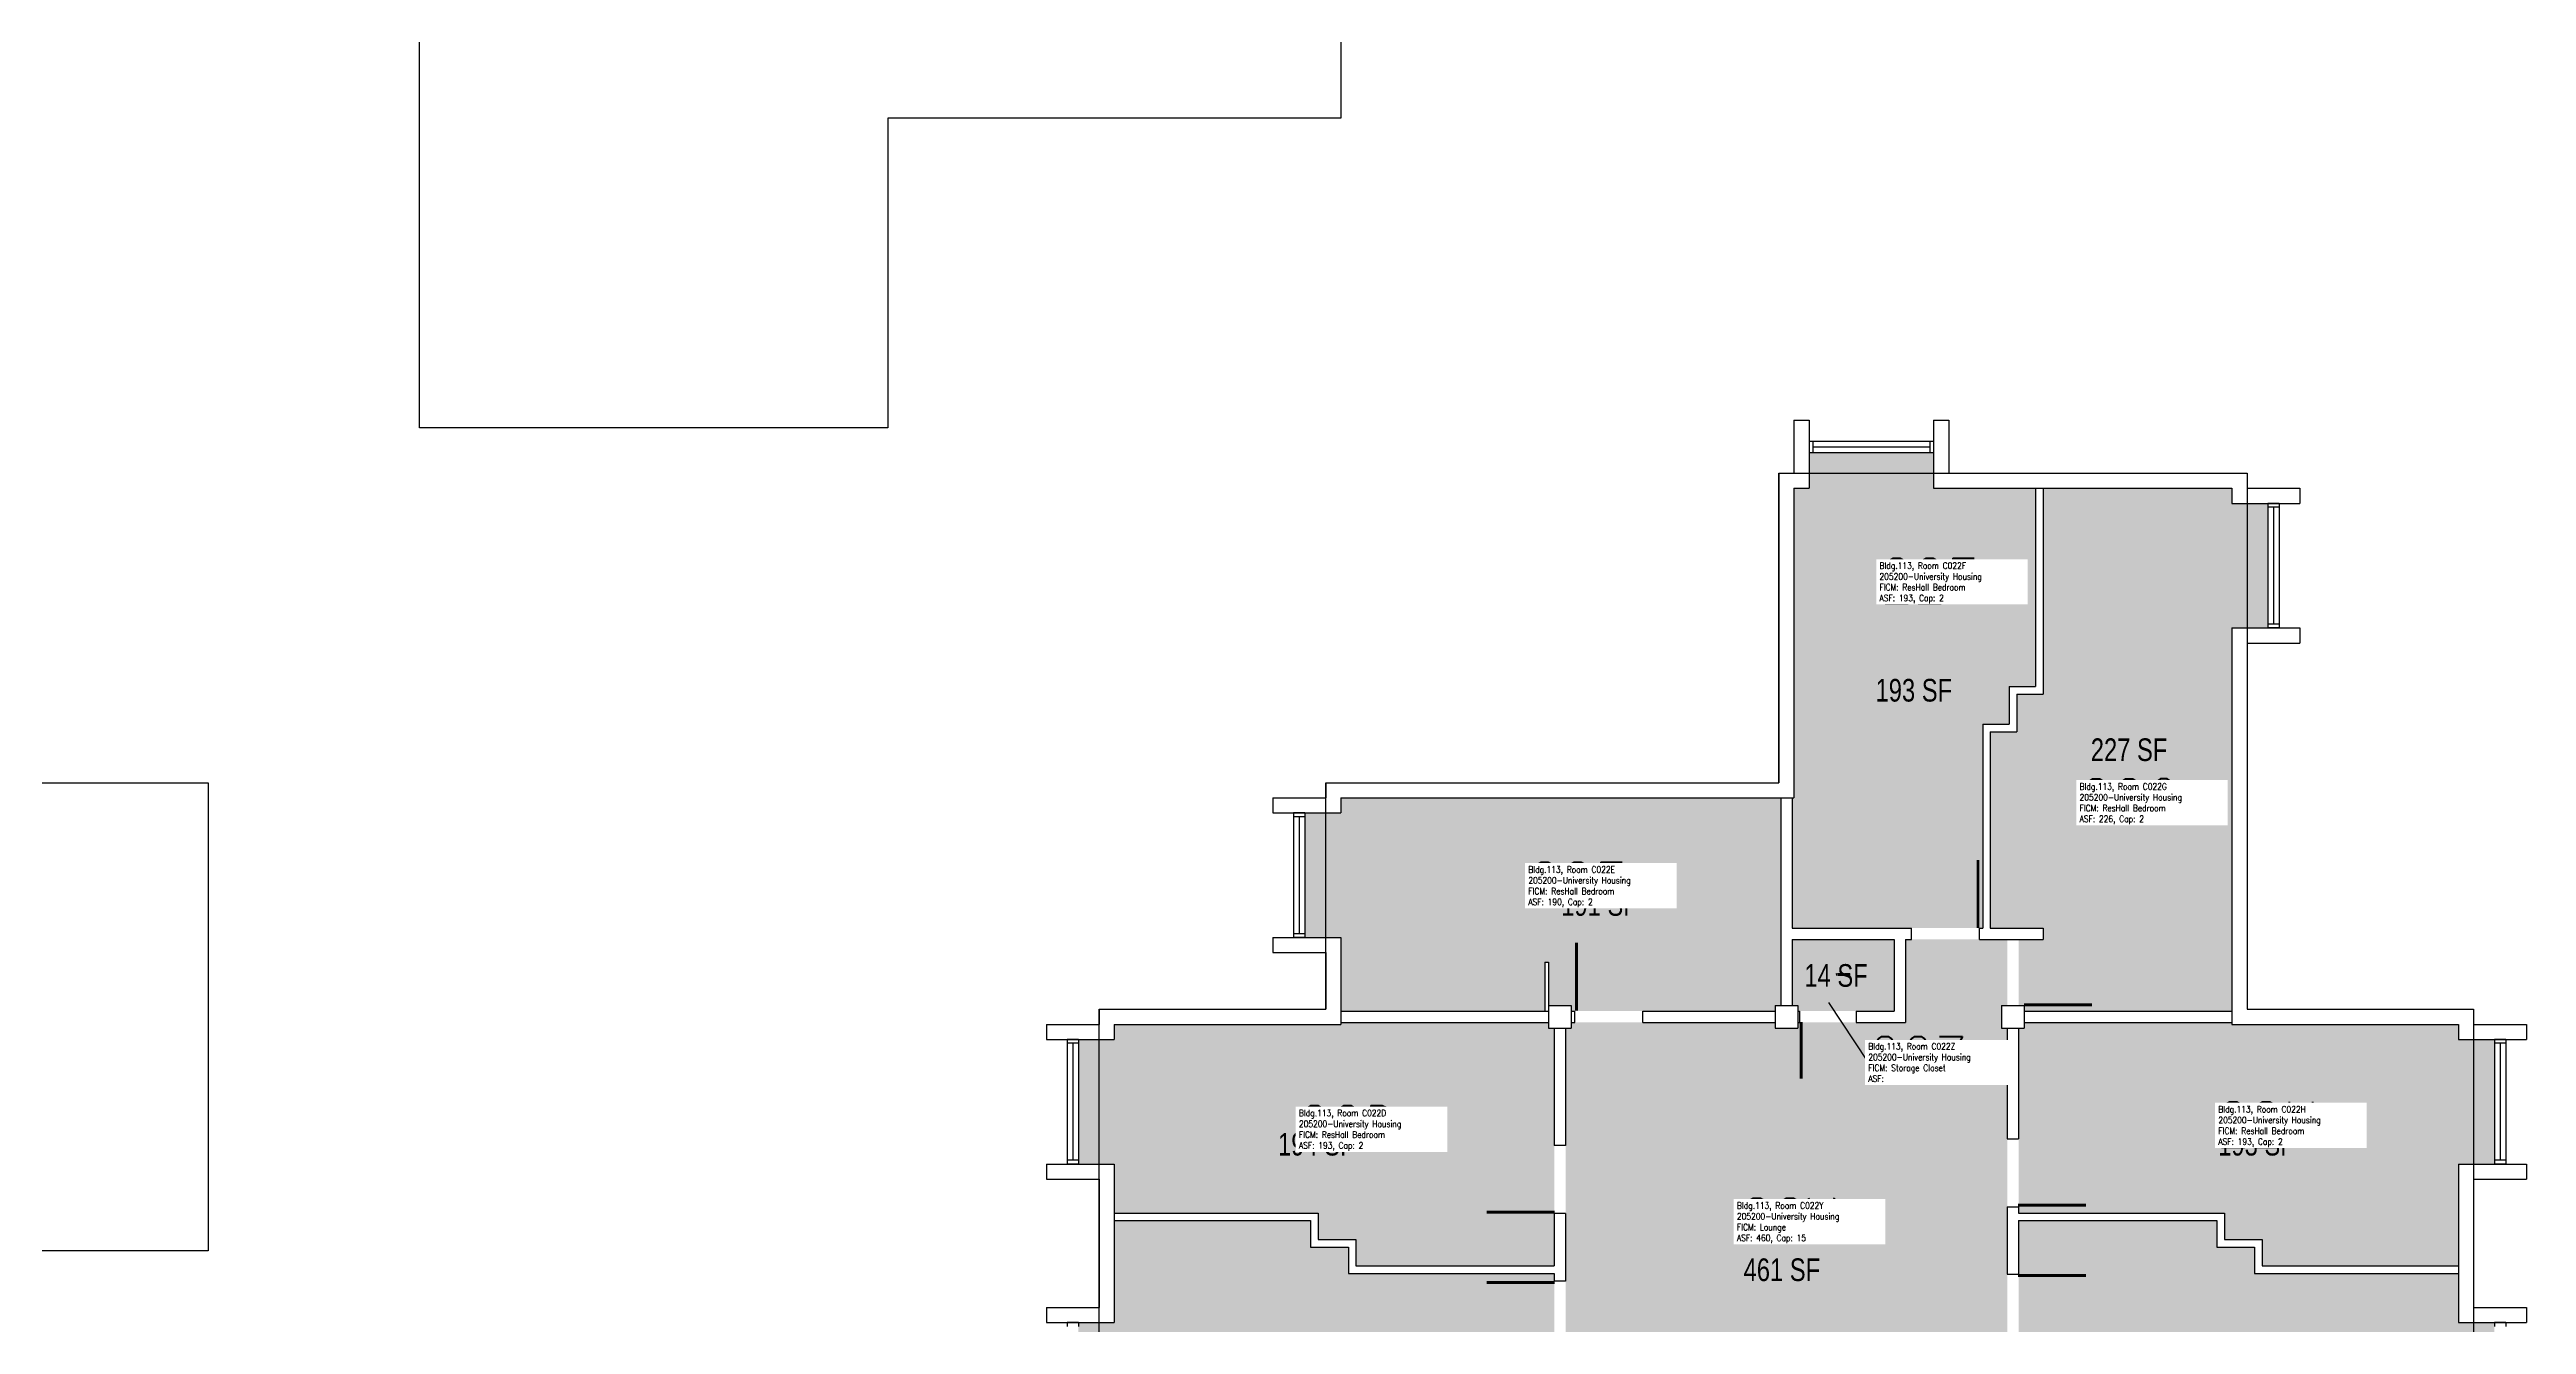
# Model space of a CAD drawing. Header units: inches. Extents: x -168 to 3268, y -1228 to 4808.
# Drawn here: x 1144 to 2456, y 2937 to 3612 of the extents above; entities that cross this region are included whole.
import ezdxf
from ezdxf.enums import TextEntityAlignment as Align

# ---------------------------------------------------------------- set-up
doc = ezdxf.new("R2010")
doc.units = ezdxf.units.IN
doc.header["$LTSCALE"] = 100
doc.header["$MEASUREMENT"] = 0
for name, color, linetype in [('A-DOOR', 2, 'CONTINUOUS'), ('A-GLAZ', 1, 'CONTINUOUS'), ('A-GLAZ-SILL', 2, 'CONTINUOUS'), ('A-IDEN-RNUM', 7, 'CONTINUOUS'), ('A-IDEN-SNUM', 4, 'CONTINUOUS'), ('A-IDEN-VNUM', 4, 'CONTINUOUS'), ('A-SITE', 3, 'CONTINUOUS'), ('A-WALL', 5, 'CONTINUOUS'), ('AREA-TEXT', 3, 'CONTINUOUS'), ('Rooms-Category-Color', 7, 'CONTINUOUS'), ('Rooms-College-Color', 7, 'CONTINUOUS'), ('Rooms-Department-Color', 7, 'CONTINUOUS'), ('Rooms-Division-Color', 7, 'CONTINUOUS'), ('Rooms-Information', 7, 'CONTINUOUS')]:
    doc.layers.add(name, color=color, linetype=linetype)
doc.styles.add('AREA', font='arial.ttf', dxfattribs={"width": 0.75, "height": 12})
doc.styles.add('ROOMSNUMBER', font='TXT.SHX', dxfattribs={"height": 1})
doc.styles.add('ROOMVNUMBER', font='simplex.shx', dxfattribs={"width": 0.85})

msp = doc.modelspace()

# ---------------------------------------------------------------- hatches: boundary and pattern name
at = {"layer": 'Rooms-Category-Color', "true_color": 0x728ef3}
for points in [[(2067, 3147), (2130.2, 3147), (2166.2, 3147), (2168, 3147), (2168, 3255), (2182, 3255), (2182, 3275), (2196, 3275), (2196, 3380), (2142, 3380), (2142, 3399), (2076, 3399), (2076, 3380), (2068, 3380), (2068, 3216), (2067, 3216)], [(2200, 3147), (2200, 3141), (2187, 3141), (2187, 3106), (2190, 3106), (2190, 3103), (2300, 3103), (2300, 3306), (2319, 3306), (2319, 3372), (2300, 3372), (2300, 3380), (2200, 3380), (2200, 3271), (2186, 3271), (2186, 3251), (2172, 3251), (2172, 3147)], [(1809, 3142), (1809, 3208), (1828, 3208), (1828, 3216), (2061, 3216), (2061, 3141), (2061, 3106), (2058, 3106), (2058, 3103), (1988, 3103), (1952, 3103), (1950, 3103), (1950, 3106), (1938, 3106), (1938, 3129), (1936, 3129), (1936, 3103), (1828, 3103), (1828, 3142)], [(2181, 2695.2), (2137, 2695.2), (2137, 2899), (1991, 2899), (1990.7, 2793), (1990.7, 2790), (1990.7, 2757), (1990.7, 2754), (1990.7, 2695.2), (1947, 2695.2), (1947, 2757.3), (1947, 2793.3), (1947, 2854), (1950, 2854), (1950, 2866), (1947, 2866), (1947, 2924), (1947, 2960), (1947, 2995.8), (1947, 2960), (1947, 2995.8), (1947, 3031.8), (1947, 3094), (1950, 3094), (1950, 3097), (1952, 3097), (1988, 3097), (2058, 3097), (2058, 3094), (2070, 3094), (2070, 3097), (2071, 3097), (2101, 3097), (2127, 3097), (2127, 3141), (2130.2, 3141), (2166.2, 3141), (2181, 3141), (2181, 3106), (2178, 3106), (2178, 3094), (2181, 3094), (2181, 3035.4), (2181, 2999.4), (2181, 2963.6), (2181, 2999.4), (2181, 2963.6), (2181, 2927.6), (2181, 2864), (2180, 2864), (2180, 2856), (2180, 2816), (2180, 2756), (2181, 2756)], [(2070, 3106), (2067, 3106), (2067, 3141), (2121, 3141), (2121, 3103), (2070, 3103)], [(1828, 3097), (1938, 3097), (1938, 3094), (1941, 3094), (1941, 3031.8), (1941, 2995.8), (1941, 2968), (1941, 2995.8), (1941, 2968), (1836, 2968), (1836, 2982), (1816, 2982), (1816, 2996), (1708, 2996), (1708, 3022), (1689, 3022), (1689, 3088), (1708, 3088), (1708, 3096), (1828, 3096)], [(2296, 2996), (2296, 2982), (2316, 2982), (2316, 2968), (2420, 2968), (2420, 3022), (2439, 3022), (2439, 3088), (2420, 3088), (2420, 3096), (2300, 3096), (2300, 3097), (2190, 3097), (2190, 3094), (2187, 3094), (2187, 3035.4), (2187, 2996)], [(1812, 2992), (1812, 2978), (1832, 2978), (1832, 2964), (1941, 2964), (1941, 2924), (1941, 2866), (1938, 2866), (1938, 2863), (1708, 2863), (1708, 2872), (1689, 2872), (1689, 2938), (1708, 2938), (1708, 2992)], [(2420, 2938), (2420, 2964), (2312, 2964), (2312, 2978), (2292, 2978), (2292, 2992), (2187, 2992), (2187, 2963.6), (2187, 2992), (2187, 2963.6), (2187, 2927.6), (2187, 2864), (2420, 2864), (2420, 2872), (2439, 2872), (2439, 2938)]]:
    msp.add_hatch(color=171, dxfattribs=at).paths.add_polyline_path(points)
at = {"layer": 'Rooms-College-Color', "true_color": 0xadadad}
for points in [[(2067, 3147), (2130.2, 3147), (2166.2, 3147), (2168, 3147), (2168, 3255), (2182, 3255), (2182, 3275), (2196, 3275), (2196, 3380), (2142, 3380), (2142, 3399), (2076, 3399), (2076, 3380), (2068, 3380), (2068, 3216), (2067, 3216)], [(2200, 3147), (2200, 3141), (2187, 3141), (2187, 3106), (2190, 3106), (2190, 3103), (2300, 3103), (2300, 3306), (2319, 3306), (2319, 3372), (2300, 3372), (2300, 3380), (2200, 3380), (2200, 3271), (2186, 3271), (2186, 3251), (2172, 3251), (2172, 3147)], [(1809, 3142), (1809, 3208), (1828, 3208), (1828, 3216), (2061, 3216), (2061, 3141), (2061, 3106), (2058, 3106), (2058, 3103), (1988, 3103), (1952, 3103), (1950, 3103), (1950, 3106), (1938, 3106), (1938, 3129), (1936, 3129), (1936, 3103), (1828, 3103), (1828, 3142)], [(2181, 2695.2), (2137, 2695.2), (2137, 2899), (1991, 2899), (1990.7, 2793), (1990.7, 2790), (1990.7, 2757), (1990.7, 2754), (1990.7, 2695.2), (1947, 2695.2), (1947, 2757.3), (1947, 2793.3), (1947, 2854), (1950, 2854), (1950, 2866), (1947, 2866), (1947, 2924), (1947, 2960), (1947, 2995.8), (1947, 2960), (1947, 2995.8), (1947, 3031.8), (1947, 3094), (1950, 3094), (1950, 3097), (1952, 3097), (1988, 3097), (2058, 3097), (2058, 3094), (2070, 3094), (2070, 3097), (2071, 3097), (2101, 3097), (2127, 3097), (2127, 3141), (2130.2, 3141), (2166.2, 3141), (2181, 3141), (2181, 3106), (2178, 3106), (2178, 3094), (2181, 3094), (2181, 3035.4), (2181, 2999.4), (2181, 2963.6), (2181, 2999.4), (2181, 2963.6), (2181, 2927.6), (2181, 2864), (2180, 2864), (2180, 2856), (2180, 2816), (2180, 2756), (2181, 2756)], [(2070, 3106), (2067, 3106), (2067, 3141), (2121, 3141), (2121, 3103), (2070, 3103)], [(1828, 3097), (1938, 3097), (1938, 3094), (1941, 3094), (1941, 3031.8), (1941, 2995.8), (1941, 2968), (1941, 2995.8), (1941, 2968), (1836, 2968), (1836, 2982), (1816, 2982), (1816, 2996), (1708, 2996), (1708, 3022), (1689, 3022), (1689, 3088), (1708, 3088), (1708, 3096), (1828, 3096)], [(2296, 2996), (2296, 2982), (2316, 2982), (2316, 2968), (2420, 2968), (2420, 3022), (2439, 3022), (2439, 3088), (2420, 3088), (2420, 3096), (2300, 3096), (2300, 3097), (2190, 3097), (2190, 3094), (2187, 3094), (2187, 3035.4), (2187, 2996)], [(1812, 2992), (1812, 2978), (1832, 2978), (1832, 2964), (1941, 2964), (1941, 2924), (1941, 2866), (1938, 2866), (1938, 2863), (1708, 2863), (1708, 2872), (1689, 2872), (1689, 2938), (1708, 2938), (1708, 2992)], [(2420, 2938), (2420, 2964), (2312, 2964), (2312, 2978), (2292, 2978), (2292, 2992), (2187, 2992), (2187, 2963.6), (2187, 2992), (2187, 2963.6), (2187, 2927.6), (2187, 2864), (2420, 2864), (2420, 2872), (2439, 2872), (2439, 2938)]]:
    msp.add_hatch(color=253, dxfattribs=at).paths.add_polyline_path(points)
at = {"layer": 'Rooms-Department-Color', "true_color": 0x604aed}
for points in [[(2067, 3147), (2130.2, 3147), (2166.2, 3147), (2168, 3147), (2168, 3255), (2182, 3255), (2182, 3275), (2196, 3275), (2196, 3380), (2142, 3380), (2142, 3399), (2076, 3399), (2076, 3380), (2068, 3380), (2068, 3216), (2067, 3216)], [(2200, 3147), (2200, 3141), (2187, 3141), (2187, 3106), (2190, 3106), (2190, 3103), (2300, 3103), (2300, 3306), (2319, 3306), (2319, 3372), (2300, 3372), (2300, 3380), (2200, 3380), (2200, 3271), (2186, 3271), (2186, 3251), (2172, 3251), (2172, 3147)], [(1809, 3142), (1809, 3208), (1828, 3208), (1828, 3216), (2061, 3216), (2061, 3141), (2061, 3106), (2058, 3106), (2058, 3103), (1988, 3103), (1952, 3103), (1950, 3103), (1950, 3106), (1938, 3106), (1938, 3129), (1936, 3129), (1936, 3103), (1828, 3103), (1828, 3142)], [(2181, 2695.2), (2137, 2695.2), (2137, 2899), (1991, 2899), (1990.7, 2793), (1990.7, 2790), (1990.7, 2757), (1990.7, 2754), (1990.7, 2695.2), (1947, 2695.2), (1947, 2757.3), (1947, 2793.3), (1947, 2854), (1950, 2854), (1950, 2866), (1947, 2866), (1947, 2924), (1947, 2960), (1947, 2995.8), (1947, 2960), (1947, 2995.8), (1947, 3031.8), (1947, 3094), (1950, 3094), (1950, 3097), (1952, 3097), (1988, 3097), (2058, 3097), (2058, 3094), (2070, 3094), (2070, 3097), (2071, 3097), (2101, 3097), (2127, 3097), (2127, 3141), (2130.2, 3141), (2166.2, 3141), (2181, 3141), (2181, 3106), (2178, 3106), (2178, 3094), (2181, 3094), (2181, 3035.4), (2181, 2999.4), (2181, 2963.6), (2181, 2999.4), (2181, 2963.6), (2181, 2927.6), (2181, 2864), (2180, 2864), (2180, 2856), (2180, 2816), (2180, 2756), (2181, 2756)], [(2070, 3106), (2067, 3106), (2067, 3141), (2121, 3141), (2121, 3103), (2070, 3103)], [(1828, 3097), (1938, 3097), (1938, 3094), (1941, 3094), (1941, 3031.8), (1941, 2995.8), (1941, 2968), (1941, 2995.8), (1941, 2968), (1836, 2968), (1836, 2982), (1816, 2982), (1816, 2996), (1708, 2996), (1708, 3022), (1689, 3022), (1689, 3088), (1708, 3088), (1708, 3096), (1828, 3096)], [(2296, 2996), (2296, 2982), (2316, 2982), (2316, 2968), (2420, 2968), (2420, 3022), (2439, 3022), (2439, 3088), (2420, 3088), (2420, 3096), (2300, 3096), (2300, 3097), (2190, 3097), (2190, 3094), (2187, 3094), (2187, 3035.4), (2187, 2996)], [(1812, 2992), (1812, 2978), (1832, 2978), (1832, 2964), (1941, 2964), (1941, 2924), (1941, 2866), (1938, 2866), (1938, 2863), (1708, 2863), (1708, 2872), (1689, 2872), (1689, 2938), (1708, 2938), (1708, 2992)], [(2420, 2938), (2420, 2964), (2312, 2964), (2312, 2978), (2292, 2978), (2292, 2992), (2187, 2992), (2187, 2963.6), (2187, 2992), (2187, 2963.6), (2187, 2927.6), (2187, 2864), (2420, 2864), (2420, 2872), (2439, 2872), (2439, 2938)]]:
    msp.add_hatch(color=173, dxfattribs=at).paths.add_polyline_path(points)
at = {"layer": 'Rooms-Division-Color', "true_color": 0x604aed}
for points in [[(2067, 3147), (2130.2, 3147), (2166.2, 3147), (2168, 3147), (2168, 3255), (2182, 3255), (2182, 3275), (2196, 3275), (2196, 3380), (2142, 3380), (2142, 3399), (2076, 3399), (2076, 3380), (2068, 3380), (2068, 3216), (2067, 3216)], [(2200, 3147), (2200, 3141), (2187, 3141), (2187, 3106), (2190, 3106), (2190, 3103), (2300, 3103), (2300, 3306), (2319, 3306), (2319, 3372), (2300, 3372), (2300, 3380), (2200, 3380), (2200, 3271), (2186, 3271), (2186, 3251), (2172, 3251), (2172, 3147)], [(1809, 3142), (1809, 3208), (1828, 3208), (1828, 3216), (2061, 3216), (2061, 3141), (2061, 3106), (2058, 3106), (2058, 3103), (1988, 3103), (1952, 3103), (1950, 3103), (1950, 3106), (1938, 3106), (1938, 3129), (1936, 3129), (1936, 3103), (1828, 3103), (1828, 3142)], [(2181, 2695.2), (2137, 2695.2), (2137, 2899), (1991, 2899), (1990.7, 2793), (1990.7, 2790), (1990.7, 2757), (1990.7, 2754), (1990.7, 2695.2), (1947, 2695.2), (1947, 2757.3), (1947, 2793.3), (1947, 2854), (1950, 2854), (1950, 2866), (1947, 2866), (1947, 2924), (1947, 2960), (1947, 2995.8), (1947, 2960), (1947, 2995.8), (1947, 3031.8), (1947, 3094), (1950, 3094), (1950, 3097), (1952, 3097), (1988, 3097), (2058, 3097), (2058, 3094), (2070, 3094), (2070, 3097), (2071, 3097), (2101, 3097), (2127, 3097), (2127, 3141), (2130.2, 3141), (2166.2, 3141), (2181, 3141), (2181, 3106), (2178, 3106), (2178, 3094), (2181, 3094), (2181, 3035.4), (2181, 2999.4), (2181, 2963.6), (2181, 2999.4), (2181, 2963.6), (2181, 2927.6), (2181, 2864), (2180, 2864), (2180, 2856), (2180, 2816), (2180, 2756), (2181, 2756)], [(2070, 3106), (2067, 3106), (2067, 3141), (2121, 3141), (2121, 3103), (2070, 3103)], [(1828, 3097), (1938, 3097), (1938, 3094), (1941, 3094), (1941, 3031.8), (1941, 2995.8), (1941, 2968), (1941, 2995.8), (1941, 2968), (1836, 2968), (1836, 2982), (1816, 2982), (1816, 2996), (1708, 2996), (1708, 3022), (1689, 3022), (1689, 3088), (1708, 3088), (1708, 3096), (1828, 3096)], [(2296, 2996), (2296, 2982), (2316, 2982), (2316, 2968), (2420, 2968), (2420, 3022), (2439, 3022), (2439, 3088), (2420, 3088), (2420, 3096), (2300, 3096), (2300, 3097), (2190, 3097), (2190, 3094), (2187, 3094), (2187, 3035.4), (2187, 2996)], [(1812, 2992), (1812, 2978), (1832, 2978), (1832, 2964), (1941, 2964), (1941, 2924), (1941, 2866), (1938, 2866), (1938, 2863), (1708, 2863), (1708, 2872), (1689, 2872), (1689, 2938), (1708, 2938), (1708, 2992)], [(2420, 2938), (2420, 2964), (2312, 2964), (2312, 2978), (2292, 2978), (2292, 2992), (2187, 2992), (2187, 2963.6), (2187, 2992), (2187, 2963.6), (2187, 2927.6), (2187, 2864), (2420, 2864), (2420, 2872), (2439, 2872), (2439, 2938)]]:
    msp.add_hatch(color=173, dxfattribs=at).paths.add_polyline_path(points)

# ---------------------------------------------------------------- linework, layer by layer
at = {"layer": 'A-DOOR'}
for points in [[(2165.5, 3147.1, 1.5, 1.5, 0), (2165.5, 3183.1, 0, 0, 0), (2164.7, 3183.1, 0, 0, 0.414214), (2130.2, 3145.6, 0, 0, 0.414214)], [(1952.8, 3103.3, 1.5, 1.5, 0), (1952.8, 3139.3, 0, 0, 0), (1953.5, 3139.3, 0, 0, -0.414214), (1988, 3101.8, 0, 0, -0.414214)], [(2189.9, 3106.3, 1.5, 1.5, 0), (2225.9, 3106.3, 0, 0, 0), (2225.9, 3107.1, 0, 0, 0.414214), (2188.4, 3141.6, 0, 0, 0.414214)], [(2071.8, 3097.2, 1.5, 1.5, 0), (2071.8, 3067.2, 0, 0, 0), (2071, 3067.2, 0, 0, 0.414214), (2101, 3097.2, 0, 0, 0.414214)], [(1941.2, 2996.5, 1.5, 1.5, 0), (1905.2, 2996.5, 0, 0, 0), (1905.2, 2997.3, 0, 0, -0.414214), (1942.7, 3031.8, 0, 0, -0.414214)], [(2186.7, 3000.2, 1.5, 1.5, 0), (2222.7, 3000.2, 0, 0, 0), (2222.7, 3000.9, 0, 0, 0.414214), (2185.2, 3035.4, 0, 0, 0.414214)], [(1941.2, 2959.2, 1.5, 1.5, 0), (1905.2, 2959.2, 0, 0, 0), (1905.2, 2958.5, 0, 0, 0.414214), (1942.7, 2924, 0, 0, 0.414214)], [(2186.7, 2962.9, 1.5, 1.5, 0), (2222.7, 2962.9, 0, 0, 0), (2222.7, 2962.1, 0, 0, -0.414214), (2185.2, 2927.6, 0, 0, -0.414214)]]:
    msp.add_lwpolyline(points, format="xyseb", dxfattribs=at)
at = {"layer": 'A-GLAZ'}
for p, q in [((2078, 3402), (2140, 3402)), ((2322, 3370), (2322, 3308)), ((1806, 3206), (1806, 3144)), ((1686, 3086), (1686, 3024)), ((2442, 3086), (2442, 3024))]:
    msp.add_line(p, q, dxfattribs=at)
at = {"layer": 'A-GLAZ-SILL'}
for p, q in [((2078, 3405), (2140, 3405)), ((2078, 3399), (2140, 3399)), ((2319, 3370), (2319, 3308)), ((2325, 3370), (2325, 3308)), ((1803, 3206), (1803, 3144)), ((1809, 3206), (1809, 3144)), ((1683, 3086), (1683, 3024)), ((1689, 3086), (1689, 3024)), ((2439, 3086), (2439, 3024)), ((2445, 3086), (2445, 3024))]:
    msp.add_line(p, q, dxfattribs=at)
at = {"layer": 'A-IDEN-VNUM'}
msp.add_lwpolyline([(2107.1, 3076.4), (2086.5, 3107.6)], dxfattribs=at)
at = {"layer": 'A-SITE'}
for points in [[(1948, 3696), (1828, 3696), (1828, 3576), (1588, 3576), (1588, 3412), (1340, 3412), (1340, 3696), (1220, 3696), (1220, 3944), (1260, 3944), (1260, 4036), (1220, 4036), (1220, 4524), (1340, 4524), (1340, 4644), (1580, 4644), (1580, 4808), (1828, 4808), (1828, 4524), (1948, 4524), (1948, 4276), (1908, 4276), (1908, 4184), (1948, 4184)], [(944, 3584), (944, 3464), (1064, 3464), (1064, 3224), (1228, 3224), (1228, 2976), (944, 2976), (944, 2856), (696, 2856), (696, 2896), (604, 2896), (604, 2856), (116, 2856), (116, 2976), (-4, 2976), (-4, 3216), (-168, 3216), (-168, 3464), (116, 3464), (116, 3584), (364, 3584), (364, 3544), (456, 3544), (456, 3584)], [(2428, 2276), (2308, 2276), (2308, 2156), (2068, 2156), (2068, 1992), (1820, 1992), (1820, 2276), (1700, 2276), (1700, 2524), (1740, 2524), (1740, 2616), (1700, 2616), (1700, 3104), (1820, 3104), (1820, 3224), (2060, 3224), (2060, 3388), (2308, 3388), (2308, 3104), (2428, 3104), (2428, 2856), (2388, 2856), (2388, 2764), (2428, 2764)]]:
    msp.add_lwpolyline(points, close=True, dxfattribs=at)
at = {"layer": 'A-WALL'}
for p, q in [((2068, 3416), (2076, 3416)), ((2068, 3416), (2068, 3388)), ((2076, 3416), (2076, 3380)), ((2142, 3416), (2150, 3416)), ((2142, 3416), (2142, 3380)), ((2150, 3416), (2150, 3388)), ((2076, 3405), (2076, 3399)), ((2076, 3405), (2078, 3405)), ((2076, 3399), (2078, 3399)), ((2078, 3405), (2078, 3399)), ((2140, 3405), (2140, 3399)), ((2140, 3405), (2142, 3405)), ((2140, 3399), (2142, 3399)), ((2142, 3405), (2142, 3399)), ((2060, 3388), (2060, 3224)), ((2060, 3388), (2068, 3388)), ((2150, 3388), (2308, 3388)), ((2308, 3388), (2308, 3380)), ((2068, 3380), (2068, 3216)), ((2068, 3380), (2076, 3380)), ((2142, 3380), (2300, 3380)), ((2196, 3380), (2196, 3275)), ((2200, 3380), (2200, 3271)), ((2300, 3380), (2300, 3372)), ((2300, 3372), (2336, 3372)), ((2308, 3380), (2336, 3380)), ((2325, 3372), (2319, 3372)), ((2319, 3372), (2319, 3370)), ((2325, 3372), (2325, 3370)), ((2336, 3380), (2336, 3372)), ((2325, 3370), (2319, 3370)), ((2325, 3308), (2319, 3308)), ((2319, 3308), (2319, 3306)), ((2325, 3308), (2325, 3306)), ((2300, 3306), (2300, 3096)), ((2300, 3306), (2336, 3306)), ((2308, 3298), (2308, 3104)), ((2308, 3298), (2336, 3298)), ((2325, 3306), (2319, 3306)), ((2336, 3306), (2336, 3298)), ((2182, 3275), (2196, 3275)), ((2182, 3275), (2182, 3255)), ((2186, 3271), (2186, 3251)), ((2186, 3271), (2200, 3271)), ((2168, 3255), (2168, 3147)), ((2168, 3255), (2182, 3255)), ((2172, 3251), (2172, 3147)), ((2172, 3251), (2186, 3251)), ((1792, 3216), (1792, 3208)), ((1792, 3216), (1820, 3216)), ((1820, 3224), (2060, 3224)), ((1820, 3224), (1820, 3216)), ((1828, 3216), (2068, 3216)), ((1828, 3216), (1828, 3208)), ((2061, 3216), (2061, 3106)), ((2067, 3216), (2067, 3147)), ((1792, 3208), (1828, 3208)), ((1809, 3208), (1803, 3208)), ((1803, 3208), (1803, 3206)), ((1809, 3206), (1803, 3206)), ((1809, 3208), (1809, 3206)), ((1792, 3142), (1828, 3142)), ((1792, 3142), (1792, 3134)), ((1809, 3144), (1803, 3144)), ((1803, 3144), (1803, 3142)), ((1809, 3142), (1803, 3142)), ((1809, 3144), (1809, 3142)), ((1828, 3142), (1828, 3096)), ((2067, 3147), (2130.2, 3147)), ((2067, 3141), (2121, 3141)), ((2067, 3141), (2067, 3106)), ((2121, 3141), (2121, 3103)), ((2127, 3141), (2130.2, 3141)), ((2127, 3141), (2127, 3097)), ((2130.2, 3141), (2130.2, 3147)), ((2166.2, 3147), (2168, 3147)), ((2166.2, 3141), (2166.2, 3147)), ((2166.2, 3141), (2200, 3141)), ((2172, 3147), (2200, 3147)), ((2200, 3147), (2200, 3141)), ((1792, 3134), (1820, 3134)), ((1820, 3134), (1820, 3104)), ((1936, 3129), (1938, 3129)), ((1936, 3129), (1936, 3103)), ((1938, 3129), (1938, 3103)), ((1700, 3104), (1820, 3104)), ((1700, 3104), (1700, 3096)), ((1708, 3104), (1820, 3104)), ((1828, 3103), (1938, 3103)), ((1828, 3097), (1938, 3097)), ((1938, 3106), (1938, 3094)), ((1938, 3106), (1950, 3106)), ((1950, 3106), (1950, 3094)), ((1950, 3103), (1952, 3103)), ((1950, 3097), (1952, 3097)), ((1952, 3097), (1952, 3103)), ((1988, 3103), (2058, 3103)), ((1988, 3097), (1988, 3103)), ((1988, 3097), (2058, 3097)), ((2058, 3106), (2058, 3094)), ((2058, 3106), (2070, 3106)), ((2070, 3106), (2070, 3094)), ((2070, 3103), (2071, 3103)), ((2070, 3097), (2071, 3097)), ((2071, 3103), (2071, 3097)), ((2101, 3103), (2121, 3103)), ((2101, 3103), (2101, 3097)), ((2101, 3097), (2127, 3097)), ((2178, 3106), (2178, 3094)), ((2178, 3106), (2190, 3106)), ((2190, 3106), (2190, 3094)), ((2190, 3103), (2300, 3103)), ((2190, 3097), (2300, 3097)), ((2308, 3104), (2428, 3104)), ((2428, 3104), (2428, 3096)), ((1672, 3096), (1672, 3088)), ((1672, 3096), (1700, 3096)), ((1672, 3088), (1708, 3088)), ((1689, 3088), (1683, 3088)), ((1683, 3088), (1683, 3086)), ((1689, 3086), (1683, 3086)), ((1689, 3088), (1689, 3086)), ((1708, 3096), (1828, 3096)), ((1708, 3096), (1828, 3096)), ((1708, 3096), (1708, 3088)), ((1938, 3094), (1950, 3094)), ((1941, 3094), (1941, 3031.8)), ((1947, 3094), (1947, 3031.8)), ((2058, 3094), (2070, 3094)), ((2178, 3094), (2190, 3094)), ((2181, 3094), (2181, 3035.4)), ((2187, 3094), (2187, 3035.4)), ((2300, 3096), (2420, 3096)), ((2420, 3096), (2420, 3088)), ((2420, 3088), (2456, 3088)), ((2428, 3096), (2456, 3096)), ((2445, 3088), (2439, 3088)), ((2439, 3088), (2439, 3086)), ((2445, 3086), (2439, 3086)), ((2445, 3088), (2445, 3086)), ((2456, 3096), (2456, 3088)), ((1947, 3031.8), (1941, 3031.8)), ((2181, 3035.4), (2187, 3035.4)), ((1672, 3022), (1672, 3014)), ((1672, 3022), (1708, 3022)), ((1689, 3024), (1683, 3024)), ((1683, 3024), (1683, 3022)), ((1689, 3022), (1683, 3022)), ((1689, 3024), (1689, 3022)), ((1708, 3022), (1708, 2938)), ((2420, 3022), (2420, 2938)), ((2420, 3022), (2456, 3022)), ((2445, 3024), (2439, 3024)), ((2439, 3024), (2439, 3022)), ((2445, 3022), (2439, 3022)), ((2445, 3024), (2445, 3022)), ((2456, 3022), (2456, 3014)), ((1672, 3014), (1700, 3014)), ((1700, 3014), (1700, 2946)), ((2428, 3014), (2428, 2946)), ((2428, 3014), (2456, 3014)), ((1708, 2996), (1816, 2996)), ((1708, 2992), (1812, 2992)), ((1812, 2992), (1812, 2978)), ((1816, 2996), (1816, 2982)), ((1947, 2995.8), (1941, 2995.8)), ((1941, 2995.8), (1941, 2968)), ((1947, 2995.8), (1947, 2960)), ((2181, 2999.4), (2187, 2999.4)), ((2181, 2999.4), (2181, 2963.6)), ((2187, 2999.4), (2187, 2996)), ((2187, 2996), (2296, 2996)), ((2187, 2992), (2292, 2992)), ((2187, 2992), (2187, 2963.6)), ((2292, 2992), (2292, 2978)), ((2296, 2996), (2296, 2982)), ((1816, 2982), (1836, 2982)), ((1836, 2982), (1836, 2968)), ((2296, 2982), (2316, 2982)), ((2316, 2982), (2316, 2968)), ((1812, 2978), (1832, 2978)), ((1832, 2978), (1832, 2964)), ((1836, 2968), (1941, 2968)), ((2292, 2978), (2312, 2978)), ((2312, 2978), (2312, 2964)), ((2316, 2968), (2420, 2968)), ((1832, 2964), (1941, 2964)), ((1941, 2964), (1941, 2960)), ((1947, 2960), (1941, 2960)), ((2181, 2963.6), (2187, 2963.6)), ((2312, 2964), (2420, 2964)), ((1672, 2946), (1672, 2938)), ((1672, 2946), (1700, 2946)), ((2428, 2946), (2456, 2946)), ((2456, 2946), (2456, 2938)), ((1672, 2938), (1708, 2938)), ((1689, 2938), (1683, 2938)), ((1683, 2938), (1683, 2936)), ((1689, 2938), (1689, 2936)), ((2420, 2938), (2456, 2938)), ((2445, 2938), (2439, 2938)), ((2439, 2938), (2439, 2936)), ((2445, 2938), (2445, 2936))]:
    msp.add_line(p, q, dxfattribs=at)

# ---------------------------------------------------------------- texts
at = {"layer": 'A-IDEN-RNUM', "style": 'ROOMSNUMBER', "width": 0.85}
for s, p in [('0022-F0', (2139, 3331)), ('0022-G0', (2246, 3214)), ('0022-E0', (1953, 3170)), ('0022-Z0', (2093.9, 3122.4)), ('0022-D0', (1832, 3041)), ('0022-H0', (2319, 3043)), ('0022-Y0', (2065, 2992))]:
    msp.add_text(s, height=1, dxfattribs=at).set_placement(p, align=Align.MIDDLE)
at = {"layer": 'A-IDEN-SNUM', "style": 'ROOMSNUMBER', "width": 0.85}
for s, p in [('1130C022F0', (2139, 3331)), ('1130C022G0', (2246, 3214)), ('1130C022E0', (1953, 3170)), ('1130C022Z0', (2093.9, 3122.4)), ('1130C022D0', (1832, 3041)), ('1130C022H0', (2319, 3043)), ('1130C022Y0', (2065, 2992))]:
    msp.add_text(s, height=1, dxfattribs=at).set_placement(p, align=Align.MIDDLE)
at = {"layer": 'A-IDEN-VNUM', "style": 'ROOMVNUMBER', "width": 0.85}
for s, p in [('22F', (2139, 3331)), ('22G', (2246, 3214)), ('22E', (1953, 3170)), ('22Z', (2133.7, 3077.5)), ('22D', (1832, 3041)), ('22H', (2319, 3043)), ('22Y', (2065, 2992))]:
    msp.add_text(s, height=24, dxfattribs=at).set_placement(p, align=Align.MIDDLE)
at = {"layer": 'AREA-TEXT', "style": 'AREA', "width": 0.75}
for s, p in [('193 SF', (2131.5, 3273)), ('227 SF', (2245.5, 3241.5)), ('191 SF', (1965, 3159.5)), ('14 SF', (2090.3, 3121.9)), ('194 SF', (1815, 3032.5)), ('193 SF', (2313, 3032.5)), ('461 SF', (2061.6, 2966))]:
    msp.add_text(s, height=12, dxfattribs=at).set_placement(p, align=Align.MIDDLE_CENTER)

# ---------------------------------------------------------------- next in the draw order: texts
at = {"layer": 'Rooms-Information', "char_height": 3.429, "width": 76.8, "attachment_point": 7, "style": 'ROOMVNUMBER', "bg_fill": 3, "box_fill_scale": 1.5, "bg_fill_color": 256, "bg_fill_true_color": 13158600, "bg_fill_transparency": 0}
for s, insert in [('Bldg.113, Room C022F^M^J205200-University Housing^M^JFICM: ResHall Bedroom^M^JASF: 193, Cap: 2', (2113.3, 3319)), ('Bldg.113, Room C022G^M^J205200-University Housing^M^JFICM: ResHall Bedroom^M^JASF: 226, Cap: 2', (2219.3, 3202)), ('Bldg.113, Room C022E^M^J205200-University Housing^M^JFICM: ResHall Bedroom^M^JASF: 190, Cap: 2', (1927.3, 3158)), ('Bldg.113, Room C022Z^M^J205200-University Housing^M^JFICM: Storage Closet^M^JASF: ', (2107.4, 3065.5)), ('Bldg.113, Room C022D^M^J205200-University Housing^M^JFICM: ResHall Bedroom^M^JASF: 193, Cap: 2', (1805.8, 3029)), ('Bldg.113, Room C022H^M^J205200-University Housing^M^JFICM: ResHall Bedroom^M^JASF: 193, Cap: 2', (2292.8, 3031)), ('Bldg.113, Room C022Y^M^J205200-University Housing^M^JFICM: Lounge^M^JASF: 460, Cap: 15', (2037.8, 2980))]:
    msp.add_mtext(s, dxfattribs=dict(at, insert=insert))

doc.saveas('drawing.dxf')
